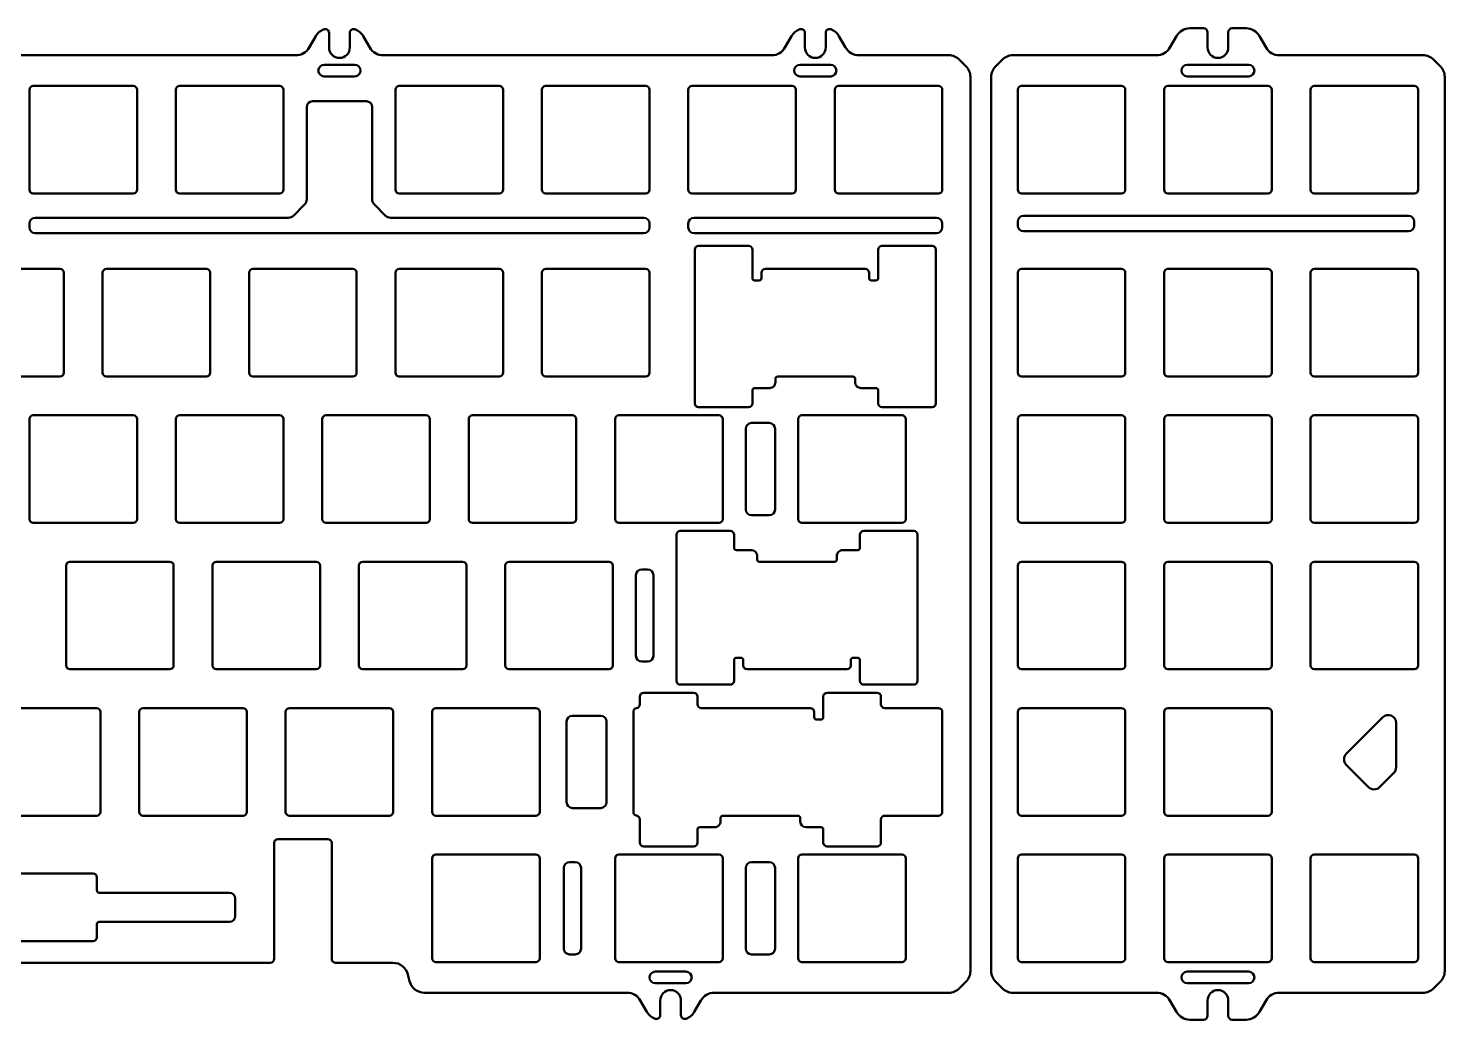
# Model space of a CAD drawing. Header units: millimetres. Extents: x 42 to 392, y 102 to 231.
# Drawn here: x 207.5 to 391.8, y 102.4 to 231.4 of the extents above; entities that cross this region are included whole.
import ezdxf

# ---------------------------------------------------------------- set-up
doc = ezdxf.new("R2010")
doc.units = ezdxf.units.MM
doc.header["$LTSCALE"] = 0.75
doc.layers.add('Visible', color=7, linetype='Continuous', lineweight=50)

msp = doc.modelspace()

# ---------------------------------------------------------------- linework, layer by layer
at = {"layer": 'Visible'}
for p, q in [((244.924938, 230.387912, 0.749991), (244.058913, 228.887912, 0.749991)), ((246.652289, 228.887912, 0.749991), (246.652289, 230.800455, 0.749991)), ((249.352289, 230.800455, 0.749991), (249.352289, 228.887912, 0.749991)), ((251.945664, 228.887912, 0.749991), (251.079639, 230.387912, 0.749991)), ((306.837938, 230.387912, 0.749991), (305.971913, 228.887912, 0.749991)), ((308.565289, 228.887912, 0.749991), (308.565289, 230.800455, 0.749991)), ((311.265289, 230.800455, 0.749991), (311.265289, 228.887912, 0.749991)), ((313.858664, 228.887912, 0.749991), (312.992639, 230.387912, 0.749991)), ((356.915537, 230.387912, 0.749991), (356.049512, 228.887912, 0.749991)), ((360.452289, 231.387912, 0.749991), (358.647588, 231.387912, 0.749991)), ((360.952289, 228.887912, 0.749991), (360.952289, 230.887912, 0.749991)), ((363.652289, 230.887912, 0.749991), (363.652289, 228.887912, 0.749991)), ((365.956989, 231.387912, 0.749991), (364.152289, 231.387912, 0.749991)), ((368.555065, 228.887912, 0.749991), (367.68904, 230.387912, 0.749991)), ((242.326862, 227.887912, 0.749991), (167.953465, 227.887912, 0.749991)), ((304.239862, 227.887912, 0.749991), (253.677715, 227.887912, 0.749991)), ((327.261862, 227.887912, 0.749991), (315.590715, 227.887912, 0.749991)), ((329.504502, 226.473699, 0.749991), (328.676075, 227.302126, 0.749991)), ((334.216502, 227.302126, 0.749991), (333.388075, 226.473699, 0.749991)), ((354.317461, 227.887912, 0.749991), (335.630716, 227.887912, 0.749991)), ((388.973612, 227.887912, 0.749991), (370.287116, 227.887912, 0.749991)), ((391.216252, 226.473699, 0.749991), (390.387825, 227.302126, 0.749991)), ((246.002289, 226.637912, 0.749991), (250.002289, 226.637912, 0.749991)), ((250.002289, 225.137912, 0.749991), (246.002289, 225.137912, 0.749991)), ((307.915289, 226.637912, 0.749991), (311.915289, 226.637912, 0.749991)), ((311.915289, 225.137912, 0.749991), (307.915289, 225.137912, 0.749991)), ((330.090289, 108.716839, 0.749991), (330.090289, 225.059485, 0.749991)), ((332.802289, 225.059485, 0.749991), (332.802289, 108.716839, 0.749991)), ((358.302289, 226.637912, 0.749991), (366.302289, 226.637912, 0.749991)), ((366.302289, 225.137912, 0.749991), (358.302289, 225.137912, 0.749991)), ((391.802039, 225.059485, 0.749991), (391.802039, 108.716839, 0.749991)), ((207.665039, 210.394412, 0.749991), (207.665039, 223.394412, 0.749991)), ((208.165039, 223.894412, 0.749991), (221.165039, 223.894412, 0.749991)), ((221.665039, 223.394412, 0.749991), (221.665039, 210.394412, 0.749991)), ((226.715039, 210.394412, 0.749991), (226.715039, 223.394412, 0.749991)), ((227.215039, 223.894412, 0.749991), (240.215039, 223.894412, 0.749991)), ((240.715039, 223.394412, 0.749991), (240.715039, 210.394412, 0.749991)), ((255.290039, 210.394412, 0.749991), (255.290039, 223.394412, 0.749991)), ((255.790039, 223.894412, 0.749991), (268.790039, 223.894412, 0.749991)), ((269.290039, 223.394412, 0.749991), (269.290039, 210.394412, 0.749991)), ((274.340039, 210.394412, 0.749991), (274.340039, 223.394412, 0.749991)), ((274.840039, 223.894412, 0.749991), (287.840039, 223.894412, 0.749991)), ((288.340039, 223.394412, 0.749991), (288.340039, 210.394412, 0.749991)), ((293.390039, 210.394412, 0.749991), (293.390039, 223.394412, 0.749991)), ((293.890039, 223.894412, 0.749991), (306.890039, 223.894412, 0.749991)), ((307.390039, 223.394412, 0.749991), (307.390039, 210.394412, 0.749991)), ((312.440039, 210.394412, 0.749991), (312.440039, 223.394412, 0.749991)), ((312.940039, 223.894412, 0.749991), (325.940039, 223.894412, 0.749991)), ((326.440039, 223.394412, 0.749991), (326.440039, 210.394412, 0.749991)), ((336.252539, 210.394412, 0.749991), (336.252539, 223.394412, 0.749991)), ((336.752539, 223.894412, 0.749991), (349.752539, 223.894412, 0.749991)), ((350.252539, 223.394412, 0.749991), (350.252539, 210.394412, 0.749991)), ((355.302539, 210.394412, 0.749991), (355.302539, 223.394412, 0.749991)), ((355.802539, 223.894412, 0.749991), (368.802539, 223.894412, 0.749991)), ((369.302539, 223.394412, 0.749991), (369.302539, 210.394412, 0.749991)), ((374.352539, 210.394412, 0.749991), (374.352539, 223.394412, 0.749991)), ((374.852539, 223.894412, 0.749991), (387.852539, 223.894412, 0.749991)), ((388.352539, 223.394412, 0.749991), (388.352539, 210.394412, 0.749991)), ((243.753039, 209.152376, 0.749991), (243.753039, 221.144412, 0.749991)), ((244.503039, 221.894412, 0.749991), (251.503039, 221.894412, 0.749991)), ((252.253039, 221.144412, 0.749991), (252.253039, 209.152376, 0.749991)), ((221.165039, 209.894412, 0.749991), (208.165039, 209.894412, 0.749991)), ((240.215039, 209.894412, 0.749991), (227.215039, 209.894412, 0.749991)), ((243.460145, 208.445269, 0.749991), (242.045932, 207.031055, 0.749991)), ((253.960145, 207.031055, 0.749991), (252.545932, 208.445269, 0.749991)), ((268.790039, 209.894412, 0.749991), (255.790039, 209.894412, 0.749991)), ((287.840039, 209.894412, 0.749991), (274.840039, 209.894412, 0.749991)), ((306.890039, 209.894412, 0.749991), (293.890039, 209.894412, 0.749991)), ((325.940039, 209.894412, 0.749991), (312.940039, 209.894412, 0.749991)), ((349.752539, 209.894412, 0.749991), (336.752539, 209.894412, 0.749991)), ((368.802539, 209.894412, 0.749991), (355.802539, 209.894412, 0.749991)), ((387.852539, 209.894412, 0.749991), (374.852539, 209.894412, 0.749991)), ((208.415039, 206.738162, 0.749991), (241.338825, 206.738162, 0.749991)), ((254.667252, 206.738162, 0.749991), (287.590039, 206.738162, 0.749991)), ((294.140039, 206.738162, 0.749991), (325.690039, 206.738162, 0.749991)), ((337.002539, 206.988162, 0.749991), (387.102539, 206.988162, 0.749991)), ((207.665039, 205.488162, 0.749991), (207.665039, 205.988162, 0.749991)), ((287.590039, 204.738162, 0.749991), (208.415039, 204.738162, 0.749991)), ((288.340039, 205.988162, 0.749991), (288.340039, 205.488162, 0.749991)), ((293.390039, 205.488162, 0.749991), (293.390039, 205.988162, 0.749991)), ((325.690039, 204.738162, 0.749991), (294.140039, 204.738162, 0.749991)), ((326.440039, 205.988162, 0.749991), (326.440039, 205.488162, 0.749991)), ((336.252539, 205.738162, 0.749991), (336.252539, 206.238162, 0.749991)), ((387.102539, 204.988162, 0.749991), (337.002539, 204.988162, 0.749991)), ((387.852539, 206.238162, 0.749991), (387.852539, 205.738162, 0.749991)), ((294.727039, 203.081912, 0.749991), (301.227039, 203.081912, 0.749991)), ((318.603039, 203.081912, 0.749991), (325.103039, 203.081912, 0.749991)), ((294.227039, 182.581912, 0.749991), (294.227039, 202.581912, 0.749991)), ((301.727039, 202.581912, 0.749991), (301.727039, 198.881912, 0.749991)), ((318.103039, 198.881912, 0.749991), (318.103039, 202.581912, 0.749991)), ((325.603039, 202.581912, 0.749991), (325.603039, 182.581912, 0.749991)), ((198.640039, 200.081912, 0.749991), (211.640039, 200.081912, 0.749991)), ((212.140039, 199.581912, 0.749991), (212.140039, 186.581912, 0.749991)), ((217.190039, 186.581912, 0.749991), (217.190039, 199.581912, 0.749991)), ((217.690039, 200.081912, 0.749991), (230.690039, 200.081912, 0.749991)), ((231.190039, 199.581912, 0.749991), (231.190039, 186.581912, 0.749991)), ((236.240039, 186.581912, 0.749991), (236.240039, 199.581912, 0.749991)), ((236.740039, 200.081912, 0.749991), (249.740039, 200.081912, 0.749991)), ((250.240039, 199.581912, 0.749991), (250.240039, 186.581912, 0.749991)), ((255.290039, 186.581912, 0.749991), (255.290039, 199.581912, 0.749991)), ((255.790039, 200.081912, 0.749991), (268.790039, 200.081912, 0.749991)), ((269.290039, 199.581912, 0.749991), (269.290039, 186.581912, 0.749991)), ((274.340039, 186.581912, 0.749991), (274.340039, 199.581912, 0.749991)), ((274.840039, 200.081912, 0.749991), (287.840039, 200.081912, 0.749991)), ((288.340039, 199.581912, 0.749991), (288.340039, 186.581912, 0.749991)), ((302.915039, 198.881912, 0.749991), (302.915039, 199.581912, 0.749991)), ((303.415039, 200.081912, 0.749991), (316.415039, 200.081912, 0.749991)), ((316.915039, 199.581912, 0.749991), (316.915039, 198.881912, 0.749991)), ((336.252539, 186.581912, 0.749991), (336.252539, 199.581912, 0.749991)), ((336.752539, 200.081912, 0.749991), (349.752539, 200.081912, 0.749991)), ((350.252539, 199.581912, 0.749991), (350.252539, 186.581912, 0.749991)), ((355.302539, 186.581912, 0.749991), (355.302539, 199.581912, 0.749991)), ((355.802539, 200.081912, 0.749991), (368.802539, 200.081912, 0.749991)), ((369.302539, 199.581912, 0.749991), (369.302539, 186.581912, 0.749991)), ((374.352539, 186.581912, 0.749991), (374.352539, 199.581912, 0.749991)), ((374.852539, 200.081912, 0.749991), (387.852539, 200.081912, 0.749991)), ((388.352539, 199.581912, 0.749991), (388.352539, 186.581912, 0.749991)), ((302.615039, 198.581912, 0.749991), (302.027039, 198.581912, 0.749991)), ((317.215039, 198.581912, 0.749991), (317.803039, 198.581912, 0.749991)), ((211.640039, 186.081912, 0.749991), (198.640039, 186.081912, 0.749991)), ((230.690039, 186.081912, 0.749991), (217.690039, 186.081912, 0.749991)), ((249.740039, 186.081912, 0.749991), (236.740039, 186.081912, 0.749991)), ((268.790039, 186.081912, 0.749991), (255.790039, 186.081912, 0.749991)), ((287.840039, 186.081912, 0.749991), (274.840039, 186.081912, 0.749991)), ((301.727039, 184.281938, 0.749991), (301.727039, 182.581912, 0.749991)), ((303.977042, 184.581934, 0.749991), (302.027042, 184.581937, 0.749991)), ((304.727044, 185.781933, 0.749991), (304.727043, 185.331933, 0.749991)), ((314.803041, 186.081912, 0.749991), (305.027044, 186.081912, 0.749991)), ((315.10304, 185.331917, 0.749991), (315.103041, 185.781917, 0.749991)), ((317.803039, 184.581913, 0.749991), (315.853039, 184.581916, 0.749991)), ((318.103039, 182.581912, 0.749991), (318.103039, 184.281913, 0.749991)), ((349.752539, 186.081912, 0.749991), (336.752539, 186.081912, 0.749991)), ((368.802539, 186.081912, 0.749991), (355.802539, 186.081912, 0.749991)), ((387.852539, 186.081912, 0.749991), (374.852539, 186.081912, 0.749991)), ((208.165039, 181.031912, 0.749991), (221.165039, 181.031912, 0.749991)), ((227.215039, 181.031912, 0.749991), (240.215039, 181.031912, 0.749991)), ((246.265039, 181.031912, 0.749991), (259.265039, 181.031912, 0.749991)), ((265.315039, 181.031912, 0.749991), (278.315039, 181.031912, 0.749991)), ((284.365039, 181.031912, 0.749991), (297.365039, 181.031912, 0.749991)), ((301.227039, 182.081912, 0.749991), (294.727039, 182.081912, 0.749991)), ((308.177539, 181.031912, 0.749991), (321.177539, 181.031912, 0.749991)), ((325.103039, 182.081912, 0.749991), (318.603039, 182.081912, 0.749991)), ((336.752539, 181.031912, 0.749991), (349.752539, 181.031912, 0.749991)), ((355.802539, 181.031912, 0.749991), (368.802539, 181.031912, 0.749991)), ((374.852539, 181.031912, 0.749991), (387.852539, 181.031912, 0.749991)), ((207.665039, 167.531912, 0.749991), (207.665039, 180.531912, 0.749991)), ((221.665039, 180.531912, 0.749991), (221.665039, 167.531912, 0.749991)), ((226.715039, 167.531912, 0.749991), (226.715039, 180.531912, 0.749991)), ((240.715039, 180.531912, 0.749991), (240.715039, 167.531912, 0.749991)), ((245.765039, 167.531912, 0.749991), (245.765039, 180.531912, 0.749991)), ((259.765039, 180.531912, 0.749991), (259.765039, 167.531912, 0.749991)), ((264.815039, 167.531912, 0.749991), (264.815039, 180.531912, 0.749991)), ((278.815039, 180.531912, 0.749991), (278.815039, 167.531912, 0.749991)), ((283.865039, 167.531912, 0.749991), (283.865039, 180.531912, 0.749991)), ((297.865039, 180.531912, 0.749991), (297.865039, 167.531912, 0.749991)), ((300.865039, 168.781912, 0.749991), (300.865039, 179.281912, 0.749991)), ((301.615039, 180.031912, 0.749991), (303.927539, 180.031912, 0.749991)), ((304.677539, 179.281912, 0.749991), (304.677539, 168.781912, 0.749991)), ((307.677539, 167.531912, 0.749991), (307.677539, 180.531912, 0.749991)), ((321.677539, 180.531912, 0.749991), (321.677539, 167.531912, 0.749991)), ((336.252539, 167.531912, 0.749991), (336.252539, 180.531912, 0.749991)), ((350.252539, 180.531912, 0.749991), (350.252539, 167.531912, 0.749991)), ((355.302539, 167.531912, 0.749991), (355.302539, 180.531912, 0.749991)), ((369.302539, 180.531912, 0.749991), (369.302539, 167.531912, 0.749991)), ((374.352539, 167.531912, 0.749991), (374.352539, 180.531912, 0.749991)), ((388.352539, 180.531912, 0.749991), (388.352539, 167.531912, 0.749991)), ((303.927539, 168.031912, 0.749991), (301.615039, 168.031912, 0.749991)), ((221.165039, 167.031912, 0.749991), (208.165039, 167.031912, 0.749991)), ((240.215039, 167.031912, 0.749991), (227.215039, 167.031912, 0.749991)), ((259.265039, 167.031912, 0.749991), (246.265039, 167.031912, 0.749991)), ((278.315039, 167.031912, 0.749991), (265.315039, 167.031912, 0.749991)), ((297.365039, 167.031912, 0.749991), (284.365039, 167.031912, 0.749991)), ((292.345789, 165.981912, 0.749991), (298.845789, 165.981912, 0.749991)), ((321.177539, 167.031912, 0.749991), (308.177539, 167.031912, 0.749991)), ((316.221789, 165.981912, 0.749991), (322.721789, 165.981912, 0.749991)), ((349.752539, 167.031912, 0.749991), (336.752539, 167.031912, 0.749991)), ((368.802539, 167.031912, 0.749991), (355.802539, 167.031912, 0.749991)), ((387.852539, 167.031912, 0.749991), (374.852539, 167.031912, 0.749991)), ((291.845789, 146.481912, 0.749991), (291.845789, 165.481912, 0.749991)), ((299.345789, 165.481912, 0.749991), (299.34579, 163.781919, 0.749991)), ((315.721788, 163.781893, 0.749991), (315.721789, 165.481912, 0.749991)), ((323.221789, 165.481912, 0.749991), (323.221789, 146.481912, 0.749991)), ((299.645791, 163.481918, 0.749991), (301.595791, 163.481915, 0.749991)), ((302.345789, 162.731914, 0.749991), (302.345789, 162.281914, 0.749991)), ((312.721786, 162.281898, 0.749991), (312.721786, 162.731898, 0.749991)), ((313.471788, 163.481897, 0.749991), (315.421788, 163.481894, 0.749991)), ((212.427539, 148.481912, 0.749991), (212.427539, 161.481912, 0.749991)), ((212.927539, 161.981912, 0.749991), (225.927539, 161.981912, 0.749991)), ((226.427539, 161.481912, 0.749991), (226.427539, 148.481912, 0.749991)), ((231.477539, 148.481912, 0.749991), (231.477539, 161.481912, 0.749991)), ((231.977539, 161.981912, 0.749991), (244.977539, 161.981912, 0.749991)), ((245.477539, 161.481912, 0.749991), (245.477539, 148.481912, 0.749991)), ((250.527539, 148.481912, 0.749991), (250.527539, 161.481912, 0.749991)), ((251.027539, 161.981912, 0.749991), (264.027539, 161.981912, 0.749991)), ((264.527539, 161.481912, 0.749991), (264.527539, 148.481912, 0.749991)), ((269.577539, 148.481912, 0.749991), (269.577539, 161.481912, 0.749991)), ((270.077539, 161.981912, 0.749991), (283.077539, 161.981912, 0.749991)), ((283.577539, 161.481912, 0.749991), (283.577539, 148.481912, 0.749991)), ((287.327539, 160.981912, 0.749991), (288.095789, 160.981912, 0.749991)), ((302.645788, 161.981913, 0.749991), (312.424678, 161.981912, 0.749991)), ((336.252539, 148.481912, 0.749991), (336.252539, 161.481912, 0.749991)), ((336.752539, 161.981912, 0.749991), (349.752539, 161.981912, 0.749991)), ((350.252539, 161.481912, 0.749991), (350.252539, 148.481912, 0.749991)), ((355.302539, 148.481912, 0.749991), (355.302539, 161.481912, 0.749991)), ((355.802539, 161.981912, 0.749991), (368.802539, 161.981912, 0.749991)), ((369.302539, 161.481912, 0.749991), (369.302539, 148.481912, 0.749991)), ((374.352539, 148.481912, 0.749991), (374.352539, 161.481912, 0.749991)), ((374.852539, 161.981912, 0.749991), (387.852539, 161.981912, 0.749991)), ((388.352539, 161.481912, 0.749991), (388.352539, 148.481912, 0.749991)), ((286.577539, 149.731912, 0.749991), (286.577539, 160.231912, 0.749991)), ((288.845789, 160.231912, 0.749991), (288.845789, 149.731912, 0.749991)), ((300.233791, 149.481919, 0.749991), (299.645791, 149.481919, 0.749991)), ((314.833791, 149.481919, 0.749991), (315.421791, 149.481919, 0.749991)), ((225.927539, 147.981912, 0.749991), (212.927539, 147.981912, 0.749991)), ((244.977539, 147.981912, 0.749991), (231.977539, 147.981912, 0.749991)), ((264.027539, 147.981912, 0.749991), (251.027539, 147.981912, 0.749991)), ((283.077539, 147.981912, 0.749991), (270.077539, 147.981912, 0.749991)), ((288.095789, 148.981912, 0.749991), (287.327539, 148.981912, 0.749991)), ((299.34579, 149.181919, 0.749991), (299.345789, 146.481912, 0.749991)), ((300.533791, 148.481919, 0.749991), (300.533791, 149.181919, 0.749991)), ((314.033791, 147.981912, 0.749991), (301.033791, 147.981912, 0.749991)), ((314.533791, 149.181919, 0.749991), (314.533791, 148.481919, 0.749991)), ((315.721789, 146.481912, 0.749991), (315.72179, 149.181919, 0.749991)), ((349.752539, 147.981912, 0.749991), (336.752539, 147.981912, 0.749991)), ((368.802539, 147.981912, 0.749991), (355.802539, 147.981912, 0.749991)), ((387.852539, 147.981912, 0.749991), (374.852539, 147.981912, 0.749991)), ((298.845789, 145.981912, 0.749991), (292.345789, 145.981912, 0.749991)), ((322.721789, 145.981912, 0.749991), (316.221789, 145.981912, 0.749991)), ((287.083289, 143.418538, 0.749991), (287.083289, 144.431912, 0.749991)), ((287.583289, 144.931912, 0.749991), (294.083289, 144.931912, 0.749991)), ((294.583289, 144.431912, 0.749991), (294.583289, 143.431912, 0.749991)), ((310.959289, 141.731912, 0.749991), (310.959289, 144.431912, 0.749991)), ((311.459289, 144.931912, 0.749991), (317.959289, 144.931912, 0.749991)), ((318.459289, 144.431912, 0.749991), (318.459289, 143.431912, 0.749991)), ((203.402539, 142.931912, 0.749991), (216.402539, 142.931912, 0.749991)), ((216.902539, 142.431912, 0.749991), (216.902539, 129.431912, 0.749991)), ((221.952539, 129.431912, 0.749991), (221.952539, 142.431912, 0.749991)), ((222.452539, 142.931912, 0.749991), (235.452539, 142.931912, 0.749991)), ((235.952539, 142.431912, 0.749991), (235.952539, 129.431912, 0.749991)), ((241.002539, 129.431912, 0.749991), (241.002539, 142.431912, 0.749991)), ((241.502539, 142.931912, 0.749991), (254.502539, 142.931912, 0.749991)), ((255.002539, 142.431912, 0.749991), (255.002539, 129.431912, 0.749991)), ((260.052539, 129.431912, 0.749991), (260.052539, 142.431912, 0.749991)), ((260.552539, 142.931912, 0.749991), (273.552539, 142.931912, 0.749991)), ((274.052539, 142.431912, 0.749991), (274.052539, 129.431912, 0.749991)), ((278.302539, 141.931912, 0.749991), (281.996289, 141.931912, 0.749991)), ((286.246289, 129.431912, 0.749991), (286.246289, 142.431912, 0.749991)), ((295.083289, 142.931912, 0.749991), (309.271289, 142.931912, 0.749991)), ((309.771289, 142.431912, 0.749991), (309.771289, 141.731912, 0.749991)), ((318.959289, 142.931912, 0.749991), (325.940039, 142.931912, 0.749991)), ((326.440039, 142.431912, 0.749991), (326.440039, 129.431912, 0.749991)), ((336.252539, 129.431912, 0.749991), (336.252539, 142.431912, 0.749991)), ((336.752539, 142.931912, 0.749991), (349.752539, 142.931912, 0.749991)), ((350.252539, 142.431912, 0.749991), (350.252539, 129.431912, 0.749991)), ((355.302539, 129.431912, 0.749991), (355.302539, 142.431912, 0.749991)), ((355.802539, 142.931912, 0.749991), (368.802539, 142.931912, 0.749991)), ((369.302539, 142.431912, 0.749991), (369.302539, 129.431912, 0.749991)), ((277.552539, 130.681912, 0.749991), (277.552539, 141.181912, 0.749991)), ((282.746289, 141.181912, 0.749991), (282.746289, 130.681912, 0.749991)), ((310.071289, 141.431912, 0.749991), (310.659289, 141.431912, 0.749991)), ((378.999323, 136.978557, 0.749991), (383.768834, 141.740752, 0.749991)), ((385.475398, 141.033103, 0.749991), (385.475398, 135.210204, 0.749991)), ((381.909343, 132.645924, 0.749991), (378.997894, 135.564689, 0.749991)), ((385.182504, 134.503097, 0.749991), (383.324444, 132.645036, 0.749991)), ((281.996289, 129.931912, 0.749991), (278.302539, 129.931912, 0.749991)), ((216.402539, 128.931912, 0.749991), (203.402539, 128.931912, 0.749991)), ((235.452539, 128.931912, 0.749991), (222.452539, 128.931912, 0.749991)), ((254.502539, 128.931912, 0.749991), (241.502539, 128.931912, 0.749991)), ((273.552539, 128.931912, 0.749991), (260.552539, 128.931912, 0.749991)), ((287.083289, 125.431912, 0.749991), (287.083289, 128.445286, 0.749991)), ((296.833292, 127.431934, 0.749991), (294.883292, 127.431937, 0.749991)), ((297.583294, 128.631933, 0.749991), (297.583293, 128.181933, 0.749991)), ((307.659291, 128.931912, 0.749991), (297.883294, 128.931912, 0.749991)), ((307.95929, 128.181917, 0.749991), (307.959291, 128.631917, 0.749991)), ((310.659289, 127.431913, 0.749991), (308.709289, 127.431916, 0.749991)), ((318.459289, 128.431912, 0.749991), (318.459289, 125.431912, 0.749991)), ((325.940039, 128.931912, 0.749991), (318.959289, 128.931912, 0.749991)), ((349.752539, 128.931912, 0.749991), (336.752539, 128.931912, 0.749991)), ((368.802539, 128.931912, 0.749991), (355.802539, 128.931912, 0.749991)), ((239.490039, 110.290353, 0.749991), (239.490039, 125.381912, 0.749991)), ((239.990039, 125.881912, 0.749991), (246.490039, 125.881912, 0.749991)), ((246.990039, 125.381912, 0.749991), (246.990039, 110.290853, 0.749991)), ((294.583289, 127.131938, 0.749991), (294.583289, 125.431912, 0.749991)), ((310.959289, 125.431912, 0.749991), (310.959289, 127.131913, 0.749991)), ((260.552539, 123.881912, 0.749991), (273.552539, 123.881912, 0.749991)), ((284.365039, 123.881912, 0.749991), (297.365039, 123.881912, 0.749991)), ((294.083289, 124.931912, 0.749991), (287.583289, 124.931912, 0.749991)), ((308.177539, 123.881912, 0.749991), (321.177539, 123.881912, 0.749991)), ((317.959289, 124.931912, 0.749991), (311.459289, 124.931912, 0.749991)), ((336.752539, 123.881913, 0.749991), (349.752539, 123.881913, 0.749991)), ((355.802539, 123.881913, 0.749991), (368.802539, 123.881913, 0.749991)), ((374.852539, 123.881913, 0.749991), (387.852539, 123.881913, 0.749991)), ((260.052539, 110.381912, 0.749991), (260.052539, 123.381912, 0.749991)), ((274.052539, 123.381912, 0.749991), (274.052539, 110.381912, 0.749991)), ((277.201267, 111.631912, 0.749991), (277.201267, 122.131912, 0.749991)), ((277.951267, 122.881912, 0.749991), (278.690902, 122.881912, 0.749991)), ((279.440902, 122.131912, 0.749991), (279.440902, 111.631912, 0.749991)), ((283.865039, 110.381912, 0.749991), (283.865039, 123.381912, 0.749991)), ((297.865039, 123.381912, 0.749991), (297.865039, 110.381912, 0.749991)), ((300.865039, 111.631912, 0.749991), (300.865039, 122.131912, 0.749991)), ((301.615039, 122.881912, 0.749991), (303.927539, 122.881912, 0.749991)), ((304.677539, 122.131912, 0.749991), (304.677539, 111.631912, 0.749991)), ((307.677539, 110.381912, 0.749991), (307.677539, 123.381912, 0.749991)), ((321.677539, 123.381912, 0.749991), (321.677539, 110.381912, 0.749991)), ((336.252539, 110.381912, 0.749991), (336.252539, 123.381912, 0.749991)), ((350.252539, 123.381912, 0.749991), (350.252539, 110.381912, 0.749991)), ((355.302539, 110.381912, 0.749991), (355.302539, 123.381912, 0.749991)), ((369.302539, 123.381912, 0.749991), (369.302539, 110.381912, 0.749991)), ((374.352539, 110.381912, 0.749991), (374.352539, 123.381912, 0.749991)), ((388.352539, 123.381912, 0.749991), (388.352539, 110.381912, 0.749991)), ((198.244539, 121.411912, 0.749991), (215.944039, 121.411912, 0.749991)), ((216.444039, 120.911912, 0.749991), (216.444039, 119.211912, 0.749991)), ((216.744039, 118.911912, 0.749991), (233.694289, 118.911912, 0.749991)), ((234.444289, 118.161912, 0.749991), (234.444289, 115.861913, 0.749991)), ((216.444039, 114.811913, 0.749991), (216.444039, 113.111913, 0.749991)), ((233.694289, 115.111913, 0.749991), (216.744039, 115.111913, 0.749991)), ((215.944039, 112.611913, 0.749991), (198.244539, 112.611913, 0.749991)), ((278.690902, 110.881912, 0.749991), (277.951267, 110.881912, 0.749991)), ((303.927539, 110.881912, 0.749991), (301.615039, 110.881912, 0.749991)), ((193.590039, 109.790353, 0.749991), (238.990039, 109.790353, 0.749991)), ((247.490039, 109.790853, 0.749991), (254.965635, 109.790853, 0.749991)), ((273.552539, 109.881912, 0.749991), (260.552539, 109.881912, 0.749991)), ((297.365039, 109.881912, 0.749991), (284.365039, 109.881912, 0.749991)), ((321.177539, 109.881912, 0.749991), (308.177539, 109.881912, 0.749991)), ((349.752539, 109.881912, 0.749991), (336.752539, 109.881912, 0.749991)), ((368.802539, 109.881912, 0.749991), (355.802539, 109.881912, 0.749991)), ((387.852539, 109.881912, 0.749991), (374.852539, 109.881912, 0.749991)), ((256.907882, 108.268008, 0.749991), (257.118362, 107.411257, 0.749991)), ((289.090289, 108.638412, 0.749991), (293.090289, 108.638412, 0.749991)), ((293.090289, 107.138412, 0.749991), (289.090289, 107.138412, 0.749991)), ((328.676075, 106.474199, 0.749991), (329.504502, 107.302626, 0.749991)), ((333.388075, 107.302626, 0.749991), (334.216502, 106.474199, 0.749991)), ((358.302289, 108.638412, 0.749991), (366.302289, 108.638412, 0.749991)), ((366.302289, 107.138412, 0.749991), (358.302289, 107.138412, 0.749991)), ((390.387825, 106.474199, 0.749991), (391.216252, 107.302626, 0.749991)), ((259.060609, 105.888412, 0.749991), (285.414862, 105.888412, 0.749991)), ((296.765715, 105.888412, 0.749991), (327.261862, 105.888412, 0.749991)), ((335.630716, 105.888412, 0.749991), (354.317461, 105.888412, 0.749991)), ((370.287116, 105.888412, 0.749991), (388.973612, 105.888412, 0.749991)), ((287.146913, 104.888412, 0.749991), (288.012938, 103.388412, 0.749991)), ((289.740289, 102.975869, 0.749991), (289.740289, 104.888412, 0.749991)), ((292.440289, 104.888412, 0.749991), (292.440289, 102.975869, 0.749991)), ((294.167639, 103.388412, 0.749991), (295.033664, 104.888412, 0.749991)), ((356.049512, 104.888412, 0.749991), (356.915537, 103.388412, 0.749991)), ((360.952289, 102.888412, 0.749991), (360.952289, 104.888412, 0.749991)), ((363.652289, 104.888412, 0.749991), (363.652289, 102.888412, 0.749991)), ((367.68904, 103.388412, 0.749991), (368.555065, 104.888412, 0.749991)), ((358.647588, 102.388412, 0.749991), (360.452289, 102.388412, 0.749991)), ((364.152289, 102.388412, 0.749991), (365.956989, 102.388412, 0.749991))]:
    msp.add_line(p, q, dxfattribs=at)
for centre, radius, start, end in [((246.656989, 229.387912, 0.749991), 2, 109.661772, 150), ((249.347588, 229.387912, 0.749991), 2, 30, 70.338228), ((308.569989, 229.387912, 0.749991), 2, 109.661772, 150), ((311.260588, 229.387912, 0.749991), 2, 30, 70.338228), ((360.452289, 230.887912, 0.749991), 0.5, 0, 90), ((364.152289, 230.887912, 0.749991), 0.5, 90, 180), ((242.326862, 229.887912, 0.749991), 2, 270, 330), ((253.677715, 229.887912, 0.749991), 2, 210, 270), ((304.239862, 229.887912, 0.749991), 2, 270, 330), ((315.590715, 229.887912, 0.749991), 2, 210, 270), ((354.317461, 229.887912, 0.749991), 2, 270, 330), ((370.287116, 229.887912, 0.749991), 2, 210, 270), ((327.261862, 225.887912, 0.749991), 2, 45, 90), ((335.630716, 225.887912, 0.749991), 2, 90, 135), ((388.973612, 225.887912, 0.749991), 2, 45, 90), ((328.090289, 225.059485, 0.749991), 2, 0, 45), ((334.802289, 225.059485, 0.749991), 2, 135, 180), ((389.802039, 225.059485, 0.749991), 2, 0, 45), ((244.503039, 221.144412, 0.749991), 0.75, 90, 180), ((251.503039, 221.144412, 0.749991), 0.75, 0, 90), ((208.415039, 205.988162, 0.749991), 0.75, 90, 180), ((287.590039, 205.988162, 0.749991), 0.75, 0, 90), ((294.140039, 205.988162, 0.749991), 0.75, 90, 180), ((325.690039, 205.988162, 0.749991), 0.75, 0, 90), ((337.002539, 206.238162, 0.749991), 0.75, 90, 180), ((387.102539, 206.238162, 0.749991), 0.75, 0, 90), ((208.415039, 205.488162, 0.749991), 0.75, 180, 270), ((287.590039, 205.488162, 0.749991), 0.75, 270, 0), ((294.140039, 205.488162, 0.749991), 0.75, 180, 270), ((325.690039, 205.488162, 0.749991), 0.75, 270, 0), ((337.002539, 205.738162, 0.749991), 0.75, 180, 270), ((387.102539, 205.738162, 0.749991), 0.75, 270, 0), ((303.415039, 199.581912, 0.749991), 0.5, 90, 180), ((316.415039, 199.581912, 0.749991), 0.5, 0, 90), ((302.027039, 198.881912, 0.749991), 0.3, 180, 270), ((302.615039, 198.881912, 0.749991), 0.3, 270, 0), ((317.215039, 198.881912, 0.749991), 0.3, 180, 270), ((317.803039, 198.881912, 0.749991), 0.3, 270, 0), ((302.027041, 184.281937, 0.749991), 0.3, 89.999911, 179.999911), ((305.027044, 185.781933, 0.749991), 0.3, 89.999911, 179.999911), ((314.803041, 185.781917, 0.749991), 0.3, 359.999911, 89.999911), ((317.803038, 184.281913, 0.749991), 0.3, 359.999974, 89.999911), ((294.727039, 182.581912, 0.749991), 0.5, 180, 270), ((301.227039, 182.581912, 0.749991), 0.5, 270, 0), ((318.603039, 182.581912, 0.749991), 0.5, 180, 270), ((325.103039, 182.581912, 0.749991), 0.5, 270, 0), ((301.615039, 179.281912, 0.749991), 0.75, 90, 180), ((303.927539, 179.281912, 0.749991), 0.75, 0, 90), ((301.615039, 168.781912, 0.749991), 0.75, 180, 270), ((303.927539, 168.781912, 0.749991), 0.75, 270, 0), ((292.345789, 165.481912, 0.749991), 0.5, 90, 180), ((298.845789, 165.481912, 0.749991), 0.5, 0, 90), ((316.221789, 165.481912, 0.749991), 0.5, 90, 180), ((322.721789, 165.481912, 0.749991), 0.5, 0, 90), ((299.645791, 163.781918, 0.749991), 0.3, 179.999911, 269.999911), ((302.645789, 162.281914, 0.749991), 0.3, 179.999911, 269.999911), ((312.421786, 162.281898, 0.749991), 0.3, 270.552449, 359.999911), ((315.421788, 163.781894, 0.749991), 0.3, 269.999911, 359.99996), ((287.327539, 160.231912, 0.749991), 0.75, 90, 180), ((288.095789, 160.231912, 0.749991), 0.75, 0, 90), ((287.327539, 149.731912, 0.749991), 0.75, 180, 270), ((288.095789, 149.731912, 0.749991), 0.75, 270, 0), ((299.645791, 149.181919, 0.749991), 0.3, 90, 180), ((300.233791, 149.181919, 0.749991), 0.3, 0, 90), ((314.833791, 149.181919, 0.749991), 0.3, 90, 180), ((315.421791, 149.181919, 0.749991), 0.3, 0, 90), ((301.033791, 148.481919, 0.749991), 0.5, 180, 270), ((314.033791, 148.481919, 0.749991), 0.5, 270, 0), ((278.302539, 141.181912, 0.749991), 0.75, 90, 180), ((281.996289, 141.181912, 0.749991), 0.75, 0, 90), ((286.583289, 143.418538, 0.749991), 0.5, 279.38107, 0), ((309.271289, 142.431912, 0.749991), 0.5, 0, 90), ((318.959289, 143.431912, 0.749991), 0.5, 180, 270), ((336.752539, 142.431912, 0.749991), 0.5, 90, 180), ((310.071289, 141.731912, 0.749991), 0.3, 180, 270), ((310.659289, 141.731912, 0.749991), 0.3, 270, 0), ((278.302539, 130.681912, 0.749991), 0.75, 180, 270), ((281.996289, 130.681912, 0.749991), 0.75, 270, 0), ((286.583289, 128.445286, 0.749991), 0.5, 0, 80.61893), ((294.883291, 127.131937, 0.749991), 0.3, 89.999911, 179.999911), ((297.883294, 128.631933, 0.749991), 0.3, 89.999911, 179.999911), ((307.659291, 128.631917, 0.749991), 0.3, 359.999911, 89.999911), ((310.659288, 127.131913, 0.749991), 0.3, 359.999974, 89.999911), ((318.959289, 128.431912, 0.749991), 0.5, 90, 180), ((287.583289, 125.431912, 0.749991), 0.5, 180, 270), ((294.083289, 125.431912, 0.749991), 0.5, 270, 0), ((311.459289, 125.431912, 0.749991), 0.5, 180, 270), ((317.959289, 125.431912, 0.749991), 0.5, 270, 0), ((277.951267, 122.131912, 0.749991), 0.75, 90, 180), ((278.690902, 122.131912, 0.749991), 0.75, 0, 90), ((301.615039, 122.131912, 0.749991), 0.75, 90, 180), ((303.927539, 122.131912, 0.749991), 0.75, 0, 90), ((233.694289, 118.161912, 0.749991), 0.75, 0, 90), ((233.694289, 115.861913, 0.749991), 0.75, 270, 0), ((277.951267, 111.631912, 0.749991), 0.75, 180, 270), ((278.690902, 111.631912, 0.749991), 0.75, 270, 0), ((301.615039, 111.631912, 0.749991), 0.75, 180, 270), ((303.927539, 111.631912, 0.749991), 0.75, 270, 0), ((238.990039, 110.290353, 0.749991), 0.5, 270, 0), ((247.490039, 110.290853, 0.749991), 0.5, 180, 270), ((259.060609, 107.888412, 0.749991), 2, 193.8026, 270), ((328.090289, 108.716839, 0.749991), 2, 315, 0), ((334.802289, 108.716839, 0.749991), 2, 180, 225), ((389.802039, 108.716839, 0.749991), 2, 315, 0), ((327.261862, 107.888412, 0.749991), 2, 270, 315), ((335.630716, 107.888412, 0.749991), 2, 225, 270), ((354.317461, 103.888412, 0.749991), 2, 30, 90), ((370.287116, 103.888412, 0.749991), 2, 90, 150), ((388.973612, 107.888412, 0.749991), 2, 270, 315), ((289.744989, 104.388412, 0.749991), 2, 210, 250.338228), ((292.435588, 104.388412, 0.749991), 2, 289.661772, 330), ((289.240289, 102.975869, 0.749991), 0.5, 250.338228, 0), ((292.940289, 102.975869, 0.749991), 0.5, 180, 289.661772), ((360.452289, 102.888412, 0.749991), 0.5, 270, 0), ((364.152289, 102.888412, 0.749991), 0.5, 180, 270)]:
    msp.add_arc(centre, radius, start, end, dxfattribs=at)
at = {"layer": 'Visible', "extrusion": (0, 0, -1)}
for centre, radius, start, end in [((-246.152289, 230.800455, -0.749991), 0.5, 70.338228, 180), ((-249.852289, 230.800455, -0.749991), 0.5, 0, 109.661772), ((-308.065289, 230.800455, -0.749991), 0.5, 70.338228, 180), ((-311.765289, 230.800455, -0.749991), 0.5, 0, 109.661772), ((-358.647588, 229.387912, -0.749991), 2, 30, 90), ((-365.956989, 229.387912, -0.749991), 2, 90, 150), ((-248.002289, 228.887912, -0.749991), 1.35, 180, 0), ((-309.915289, 228.887912, -0.749991), 1.35, 180, 0), ((-362.302289, 228.887912, -0.749991), 1.35, 180, 0), ((-246.002289, 225.887912, -0.749991), 0.75, 270, 90), ((-250.002289, 225.887912, -0.749991), 0.75, 90, 270), ((-307.915289, 225.887912, -0.749991), 0.75, 270, 90), ((-311.915289, 225.887912, -0.749991), 0.75, 90, 270), ((-358.302289, 225.887912, -0.749991), 0.75, 270, 90), ((-366.302289, 225.887912, -0.749991), 0.75, 90, 270), ((-208.165039, 223.394412, -0.749991), 0.5, 0, 90), ((-221.165039, 223.394412, -0.749991), 0.5, 90, 180), ((-227.215039, 223.394412, -0.749991), 0.5, 0, 90), ((-240.215039, 223.394412, -0.749991), 0.5, 90, 180), ((-255.790039, 223.394412, -0.749991), 0.5, 0, 90), ((-268.790039, 223.394412, -0.749991), 0.5, 90, 180), ((-274.840039, 223.394412, -0.749991), 0.5, 0, 90), ((-287.840039, 223.394412, -0.749991), 0.5, 90, 180), ((-293.890039, 223.394412, -0.749991), 0.5, 0, 90), ((-306.890039, 223.394412, -0.749991), 0.5, 90, 180), ((-312.940039, 223.394412, -0.749991), 0.5, 0, 90), ((-325.940039, 223.394412, -0.749991), 0.5, 90, 180), ((-336.752539, 223.394412, -0.749991), 0.5, 0, 90), ((-349.752539, 223.394412, -0.749991), 0.5, 90, 180), ((-355.802539, 223.394412, -0.749991), 0.5, 0, 90), ((-368.802539, 223.394412, -0.749991), 0.5, 90, 180), ((-374.852539, 223.394412, -0.749991), 0.5, 0, 90), ((-387.852539, 223.394412, -0.749991), 0.5, 90, 180), ((-208.165039, 210.394412, -0.749991), 0.5, 270, 0), ((-221.165039, 210.394412, -0.749991), 0.5, 180, 270), ((-227.215039, 210.394412, -0.749991), 0.5, 270, 0), ((-240.215039, 210.394412, -0.749991), 0.5, 180, 270), ((-255.790039, 210.394412, -0.749991), 0.5, 270, 0), ((-268.790039, 210.394412, -0.749991), 0.5, 180, 270), ((-274.840039, 210.394412, -0.749991), 0.5, 270, 0), ((-287.840039, 210.394412, -0.749991), 0.5, 180, 270), ((-293.890039, 210.394412, -0.749991), 0.5, 270, 0), ((-306.890039, 210.394412, -0.749991), 0.5, 180, 270), ((-312.940039, 210.394412, -0.749991), 0.5, 270, 0), ((-325.940039, 210.394412, -0.749991), 0.5, 180, 270), ((-336.752539, 210.394412, -0.749991), 0.5, 270, 0), ((-349.752539, 210.394412, -0.749991), 0.5, 180, 270), ((-355.802539, 210.394412, -0.749991), 0.5, 270, 0), ((-368.802539, 210.394412, -0.749991), 0.5, 180, 270), ((-374.852539, 210.394412, -0.749991), 0.5, 270, 0), ((-387.852539, 210.394412, -0.749991), 0.5, 180, 270), ((-242.753039, 209.152376, -0.749991), 1, 180, 225), ((-253.253039, 209.152376, -0.749991), 1, 315, 0), ((-241.338825, 207.738162, -0.749991), 1, 225, 270), ((-254.667252, 207.738162, -0.749991), 1, 270, 315), ((-294.727039, 202.581912, -0.749991), 0.5, 0, 90), ((-301.227039, 202.581912, -0.749991), 0.5, 90, 180), ((-318.603039, 202.581912, -0.749991), 0.5, 0, 90), ((-325.103039, 202.581912, -0.749991), 0.5, 90, 180), ((-211.640039, 199.581912, -0.749991), 0.5, 90, 180), ((-217.690039, 199.581912, -0.749991), 0.5, 0, 90), ((-230.690039, 199.581912, -0.749991), 0.5, 90, 180), ((-236.740039, 199.581912, -0.749991), 0.5, 0, 90), ((-249.740039, 199.581912, -0.749991), 0.5, 90, 180), ((-255.790039, 199.581912, -0.749991), 0.5, 0, 90), ((-268.790039, 199.581912, -0.749991), 0.5, 90, 180), ((-274.840039, 199.581912, -0.749991), 0.5, 0, 90), ((-287.840039, 199.581912, -0.749991), 0.5, 90, 180), ((-336.752539, 199.581912, -0.749991), 0.5, 0, 90), ((-349.752539, 199.581912, -0.749991), 0.5, 90, 180), ((-355.802539, 199.581912, -0.749991), 0.5, 0, 90), ((-368.802539, 199.581912, -0.749991), 0.5, 90, 180), ((-374.852539, 199.581912, -0.749991), 0.5, 0, 90), ((-387.852539, 199.581912, -0.749991), 0.5, 90, 180), ((-211.640039, 186.581912, -0.749991), 0.5, 180, 270), ((-217.690039, 186.581912, -0.749991), 0.5, 270, 0), ((-230.690039, 186.581912, -0.749991), 0.5, 180, 270), ((-236.740039, 186.581912, -0.749991), 0.5, 270, 0), ((-249.740039, 186.581912, -0.749991), 0.5, 180, 270), ((-255.790039, 186.581912, -0.749991), 0.5, 270, 0), ((-268.790039, 186.581912, -0.749991), 0.5, 180, 270), ((-274.840039, 186.581912, -0.749991), 0.5, 270, 0), ((-287.840039, 186.581912, -0.749991), 0.5, 180, 270), ((-336.752539, 186.581912, -0.749991), 0.5, 270, 0), ((-349.752539, 186.581912, -0.749991), 0.5, 180, 270), ((-355.802539, 186.581912, -0.749991), 0.5, 270, 0), ((-368.802539, 186.581912, -0.749991), 0.5, 180, 270), ((-374.852539, 186.581912, -0.749991), 0.5, 270, 0), ((-387.852539, 186.581912, -0.749991), 0.5, 180, 270), ((-303.977043, 185.331934, -0.749991), 0.75, 180.000089, 270.000089), ((-315.85304, 185.331916, -0.749991), 0.75, 270.000089, 0.000089), ((-208.165039, 180.531912, -0.749991), 0.5, 0, 90), ((-221.165039, 180.531912, -0.749991), 0.5, 90, 180), ((-227.215039, 180.531912, -0.749991), 0.5, 0, 90), ((-240.215039, 180.531912, -0.749991), 0.5, 90, 180), ((-246.265039, 180.531912, -0.749991), 0.5, 0, 90), ((-259.265039, 180.531912, -0.749991), 0.5, 90, 180), ((-265.315039, 180.531912, -0.749991), 0.5, 0, 90), ((-278.315039, 180.531912, -0.749991), 0.5, 90, 180), ((-284.365039, 180.531912, -0.749991), 0.5, 0, 90), ((-297.365039, 180.531912, -0.749991), 0.5, 90, 180), ((-308.177539, 180.531912, -0.749991), 0.5, 0, 90), ((-321.177539, 180.531912, -0.749991), 0.5, 90, 180), ((-336.752539, 180.531912, -0.749991), 0.5, 0, 90), ((-349.752539, 180.531912, -0.749991), 0.5, 90, 180), ((-355.802539, 180.531912, -0.749991), 0.5, 0, 90), ((-368.802539, 180.531912, -0.749991), 0.5, 90, 180), ((-374.852539, 180.531912, -0.749991), 0.5, 0, 90), ((-387.852539, 180.531912, -0.749991), 0.5, 90, 180), ((-208.165039, 167.531912, -0.749991), 0.5, 270, 0), ((-221.165039, 167.531912, -0.749991), 0.5, 180, 270), ((-227.215039, 167.531912, -0.749991), 0.5, 270, 0), ((-240.215039, 167.531912, -0.749991), 0.5, 180, 270), ((-246.265039, 167.531912, -0.749991), 0.5, 270, 0), ((-259.265039, 167.531912, -0.749991), 0.5, 180, 270), ((-265.315039, 167.531912, -0.749991), 0.5, 270, 0), ((-278.315039, 167.531912, -0.749991), 0.5, 180, 270), ((-284.365039, 167.531912, -0.749991), 0.5, 270, 0), ((-297.365039, 167.531912, -0.749991), 0.5, 180, 270), ((-308.177539, 167.531912, -0.749991), 0.5, 270, 0), ((-321.177539, 167.531912, -0.749991), 0.5, 180, 270), ((-336.752539, 167.531912, -0.749991), 0.5, 270, 0), ((-349.752539, 167.531912, -0.749991), 0.5, 180, 270), ((-355.802539, 167.531912, -0.749991), 0.5, 270, 0), ((-368.802539, 167.531912, -0.749991), 0.5, 180, 270), ((-374.852539, 167.531912, -0.749991), 0.5, 270, 0), ((-387.852539, 167.531912, -0.749991), 0.5, 180, 270), ((-301.595789, 162.731915, -0.749991), 0.75, 90.000089, 180.000089), ((-313.471786, 162.731897, -0.749991), 0.75, 0.000089, 90.000089), ((-212.927539, 161.481912, -0.749991), 0.5, 0, 90), ((-225.927539, 161.481912, -0.749991), 0.5, 90, 180), ((-231.977539, 161.481912, -0.749991), 0.5, 0, 90), ((-244.977539, 161.481912, -0.749991), 0.5, 90, 180), ((-251.027539, 161.481912, -0.749991), 0.5, 0, 90), ((-264.027539, 161.481912, -0.749991), 0.5, 90, 180), ((-270.077539, 161.481912, -0.749991), 0.5, 0, 90), ((-283.077539, 161.481912, -0.749991), 0.5, 90, 180), ((-336.752539, 161.481912, -0.749991), 0.5, 0, 90), ((-349.752539, 161.481912, -0.749991), 0.5, 90, 180), ((-355.802539, 161.481912, -0.749991), 0.5, 0, 90), ((-368.802539, 161.481912, -0.749991), 0.5, 90, 180), ((-374.852539, 161.481912, -0.749991), 0.5, 0, 90), ((-387.852539, 161.481912, -0.749991), 0.5, 90, 180), ((-212.927539, 148.481912, -0.749991), 0.5, 270, 0), ((-225.927539, 148.481912, -0.749991), 0.5, 180, 270), ((-231.977539, 148.481912, -0.749991), 0.5, 270, 0), ((-244.977539, 148.481912, -0.749991), 0.5, 180, 270), ((-251.027539, 148.481912, -0.749991), 0.5, 270, 0), ((-264.027539, 148.481912, -0.749991), 0.5, 180, 270), ((-270.077539, 148.481912, -0.749991), 0.5, 270, 0), ((-283.077539, 148.481912, -0.749991), 0.5, 180, 270), ((-336.752539, 148.481912, -0.749991), 0.5, 270, 0), ((-349.752539, 148.481912, -0.749991), 0.5, 180, 270), ((-355.802539, 148.481912, -0.749991), 0.5, 270, 0), ((-368.802539, 148.481912, -0.749991), 0.5, 180, 270), ((-374.852539, 148.481912, -0.749991), 0.5, 270, 0), ((-387.852539, 148.481912, -0.749991), 0.5, 180, 270), ((-292.345789, 146.481912, -0.749991), 0.5, 270, 0), ((-298.845789, 146.481912, -0.749991), 0.5, 180, 270), ((-316.221789, 146.481912, -0.749991), 0.5, 270, 0), ((-322.721789, 146.481912, -0.749991), 0.5, 180, 270), ((-287.583289, 144.431912, -0.749991), 0.5, 0, 90), ((-294.083289, 144.431912, -0.749991), 0.5, 90, 180), ((-311.459289, 144.431912, -0.749991), 0.5, 0, 90), ((-317.959289, 144.431912, -0.749991), 0.5, 90, 180), ((-216.402539, 142.431912, -0.749991), 0.5, 90, 180), ((-222.452539, 142.431912, -0.749991), 0.5, 0, 90), ((-235.452539, 142.431912, -0.749991), 0.5, 90, 180), ((-241.502539, 142.431912, -0.749991), 0.5, 0, 90), ((-254.502539, 142.431912, -0.749991), 0.5, 90, 180), ((-260.552539, 142.431912, -0.749991), 0.5, 0, 90), ((-273.552539, 142.431912, -0.749991), 0.5, 90, 180), ((-286.746289, 142.431912, -0.749991), 0.5, 0, 80.61893), ((-295.083289, 143.431912, -0.749991), 0.5, 270, 0), ((-325.940039, 142.431912, -0.749991), 0.5, 90, 180), ((-349.752539, 142.431912, -0.749991), 0.5, 90, 180), ((-355.802539, 142.431912, -0.749991), 0.5, 0, 90), ((-368.802539, 142.431912, -0.749991), 0.5, 90, 180), ((-384.475398, 141.033103, -0.749991), 1, 45.043972, 180), ((-379.705887, 136.270908, -0.749991), 1, 315.071889, 45.043972), ((-384.475398, 135.210204, -0.749991), 1, 180, 225), ((-382.617337, 133.352143, -0.749991), 1, 225, 315.071889), ((-216.402539, 129.431912, -0.749991), 0.5, 180, 270), ((-222.452539, 129.431912, -0.749991), 0.5, 270, 0), ((-235.452539, 129.431912, -0.749991), 0.5, 180, 270), ((-241.502539, 129.431912, -0.749991), 0.5, 270, 0), ((-254.502539, 129.431912, -0.749991), 0.5, 180, 270), ((-260.552539, 129.431912, -0.749991), 0.5, 270, 0), ((-273.552539, 129.431912, -0.749991), 0.5, 180, 270), ((-286.746289, 129.431912, -0.749991), 0.5, 279.38107, 0), ((-325.940039, 129.431912, -0.749991), 0.5, 180, 270), ((-336.752539, 129.431912, -0.749991), 0.5, 270, 0), ((-349.752539, 129.431912, -0.749991), 0.5, 180, 270), ((-355.802539, 129.431912, -0.749991), 0.5, 270, 0), ((-368.802539, 129.431912, -0.749991), 0.5, 180, 270), ((-296.833293, 128.181934, -0.749991), 0.75, 180.000089, 270.000089), ((-308.70929, 128.181916, -0.749991), 0.75, 270.000089, 0.000089), ((-239.990039, 125.381912, -0.749991), 0.5, 0, 90), ((-246.490039, 125.381912, -0.749991), 0.5, 90, 180), ((-260.552539, 123.381912, -0.749991), 0.5, 0, 90), ((-273.552539, 123.381912, -0.749991), 0.5, 90, 180), ((-284.365039, 123.381912, -0.749991), 0.5, 0, 90), ((-297.365039, 123.381912, -0.749991), 0.5, 90, 180), ((-308.177539, 123.381912, -0.749991), 0.5, 0, 90), ((-321.177539, 123.381912, -0.749991), 0.5, 90, 180), ((-336.752539, 123.381912, -0.749991), 0.5, 0, 90), ((-349.752539, 123.381912, -0.749991), 0.5, 90, 180), ((-355.802539, 123.381912, -0.749991), 0.5, 0, 90), ((-368.802539, 123.381912, -0.749991), 0.5, 90, 180), ((-374.852539, 123.381912, -0.749991), 0.5, 0, 90), ((-387.852539, 123.381912, -0.749991), 0.5, 90, 180), ((-215.944039, 120.911912, -0.749991), 0.5, 90, 180), ((-216.744039, 119.211912, -0.749991), 0.3, 270, 0), ((-216.744039, 114.811913, -0.749991), 0.3, 0, 90), ((-215.944039, 113.111913, -0.749991), 0.5, 180, 270), ((-254.965635, 107.790853, -0.749991), 2, 90, 166.1974), ((-260.552539, 110.381912, -0.749991), 0.5, 270, 0), ((-273.552539, 110.381912, -0.749991), 0.5, 180, 270), ((-284.365039, 110.381912, -0.749991), 0.5, 270, 0), ((-297.365039, 110.381912, -0.749991), 0.5, 180, 270), ((-308.177539, 110.381912, -0.749991), 0.5, 270, 0), ((-321.177539, 110.381912, -0.749991), 0.5, 180, 270), ((-336.752539, 110.381912, -0.749991), 0.5, 270, 0), ((-349.752539, 110.381912, -0.749991), 0.5, 180, 270), ((-355.802539, 110.381912, -0.749991), 0.5, 270, 0), ((-368.802539, 110.381912, -0.749991), 0.5, 180, 270), ((-374.852539, 110.381912, -0.749991), 0.5, 270, 0), ((-387.852539, 110.381912, -0.749991), 0.5, 180, 270), ((-289.090289, 107.888412, -0.749991), 0.75, 270, 90), ((-293.090289, 107.888412, -0.749991), 0.75, 90, 270), ((-358.302289, 107.888412, -0.749991), 0.75, 270, 90), ((-366.302289, 107.888412, -0.749991), 0.75, 90, 270), ((-285.414862, 103.888412, -0.749991), 2, 90, 150), ((-291.090289, 104.888412, -0.749991), 1.35, 0, 180), ((-296.765715, 103.888412, -0.749991), 2, 30, 90), ((-362.302289, 104.888412, -0.749991), 1.35, 0, 180), ((-358.647588, 104.388412, -0.749991), 2, 270, 330), ((-365.956989, 104.388412, -0.749991), 2, 210, 270)]:
    msp.add_arc(centre, radius, start, end, dxfattribs=at)

doc.saveas('drawing.dxf')
